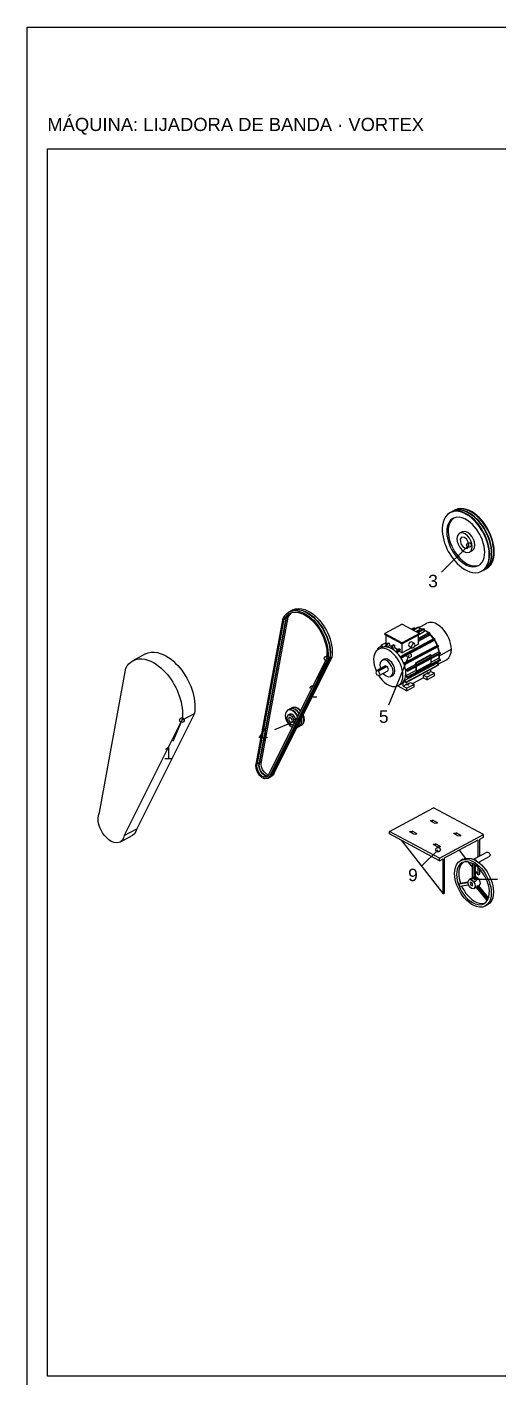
# Model space of a CAD drawing. Header units: millimetres. Extents: x 10 to 287, y 10 to 410.
# Drawn here: x 10 to 103, y 143.7 to 410 of the extents above; entities that cross this region are included whole.
import ezdxf
from ezdxf.enums import TextEntityAlignment as Align

# ---------------------------------------------------------------- set-up
doc = ezdxf.new("R2010")
doc.units = ezdxf.units.MM
doc.header["$MEASUREMENT"] = 0
doc.layers.add('DIBUJO', color=7, linetype='Continuous')
doc.layers.add('TEXTO', color=7, linetype='Continuous')
doc.styles.get("Standard").update_dxf_attribs({"font": 'arial.ttf'})

msp = doc.modelspace()

# ---------------------------------------------------------------- linework, layer by layer
at = {"layer": 'DIBUJO'}
for p, q in [((10, 410), (287, 410)), ((10, 10), (10, 410)), ((14, 386), (283, 386)), ((14, 144), (14, 386)), ((93.856, 314.451), (93.312, 314.238)), ((93.414, 314.291), (93.312, 314.238)), ((93.414, 314.291), (93.361, 314.267)), ((93.958, 314.504), (93.414, 314.291)), ((93.786, 314.496), (93.606, 314.385)), ((94.334, 314.704), (93.786, 314.496)), ((93.847, 314.524), (93.786, 314.496)), ((93.847, 314.524), (93.819, 314.512)), ((94.391, 314.737), (93.847, 314.524)), ((94.436, 314.528), (93.856, 314.451)), ((94.538, 314.581), (93.958, 314.504)), ((94.223, 314.729), (94.039, 314.618)), ((94.766, 314.937), (94.223, 314.729)), ((94.321, 314.782), (94.223, 314.729)), ((94.321, 314.782), (94.272, 314.753)), ((94.869, 314.994), (94.321, 314.782)), ((94.914, 314.782), (94.334, 314.704)), ((94.971, 314.814), (94.391, 314.737)), ((95.02, 314.488), (94.436, 314.528)), ((95.118, 314.541), (94.538, 314.581)), ((95.347, 315.014), (94.766, 314.937)), ((95.445, 315.068), (94.869, 314.994)), ((95.494, 314.741), (94.914, 314.782)), ((95.551, 314.773), (94.971, 314.814)), ((95.588, 314.349), (95.02, 314.488)), ((95.686, 314.402), (95.118, 314.541)), ((95.927, 314.974), (95.347, 315.014)), ((96.029, 315.027), (95.445, 315.068)), ((96.061, 314.602), (95.494, 314.741)), ((96.123, 314.635), (95.551, 314.773)), ((96.131, 314.132), (95.588, 314.349)), ((96.233, 314.189), (95.686, 314.402)), ((96.494, 314.835), (95.927, 314.974)), ((96.596, 314.892), (96.029, 315.027)), ((96.609, 314.389), (96.061, 314.602)), ((96.666, 314.422), (96.123, 314.635)), ((97.042, 314.622), (96.494, 314.835)), ((97.14, 314.675), (96.596, 314.892)), ((97.123, 314.116), (96.609, 314.389)), ((97.181, 314.144), (96.666, 314.422)), ((97.556, 314.349), (97.042, 314.622)), ((97.658, 314.402), (97.14, 314.675)), ((98.046, 314.026), (97.556, 314.349)), ((98.144, 314.079), (97.658, 314.402)), ((91.834, 311.779), (91.785, 311.187)), ((91.952, 312.364), (91.834, 311.779)), ((92.152, 312.923), (91.952, 312.364)), ((92.438, 313.446), (92.152, 312.923)), ((92.826, 313.895), (92.438, 313.446)), ((92.83, 311.702), (92.708, 311.101)), ((93.312, 314.238), (92.826, 313.895)), ((93.063, 312.265), (92.83, 311.702)), ((93.088, 311.743), (92.981, 311.154)), ((93.423, 312.764), (93.063, 312.265)), ((93.292, 312.302), (93.088, 311.743)), ((93.611, 312.805), (93.292, 312.302)), ((93.905, 313.131), (93.423, 312.764)), ((94.052, 313.205), (93.611, 312.805)), ((94.481, 313.332), (93.905, 313.131)), ((95.093, 313.356), (94.481, 313.332)), ((95.69, 313.238), (95.093, 313.356)), ((96.257, 313.013), (95.69, 313.238)), ((96.645, 313.858), (96.131, 314.132)), ((96.748, 313.912), (96.233, 314.189)), ((96.788, 312.707), (96.257, 313.013)), ((97.136, 313.536), (96.645, 313.858)), ((97.238, 313.589), (96.748, 313.912)), ((97.283, 312.343), (96.788, 312.707)), ((97.609, 313.793), (97.123, 314.116)), ((97.593, 313.172), (97.136, 313.536)), ((97.671, 313.822), (97.181, 314.144)), ((97.695, 313.229), (97.238, 313.589)), ((97.736, 311.931), (97.283, 312.343)), ((98.026, 312.776), (97.593, 313.172)), ((98.071, 313.43), (97.609, 313.793)), ((98.128, 313.458), (97.671, 313.822)), ((98.128, 312.833), (97.695, 313.229)), ((98.153, 311.485), (97.736, 311.931)), ((98.43, 312.355), (98.026, 312.776)), ((98.504, 313.662), (98.046, 314.026)), ((98.5, 313.033), (98.071, 313.43)), ((98.561, 313.066), (98.128, 313.458)), ((98.528, 312.408), (98.128, 312.833)), ((98.606, 313.716), (98.144, 314.079)), ((98.806, 311.906), (98.43, 312.355)), ((98.904, 312.609), (98.5, 313.033)), ((98.937, 313.266), (98.504, 313.662)), ((98.908, 311.963), (98.528, 312.408)), ((98.966, 312.641), (98.561, 313.066)), ((99.035, 313.319), (98.606, 313.716)), ((99.157, 311.44), (98.806, 311.906)), ((99.284, 312.163), (98.904, 312.609)), ((99.26, 311.493), (98.908, 311.963)), ((99.337, 312.841), (98.937, 313.266)), ((99.341, 312.196), (98.966, 312.641)), ((99.439, 312.899), (99.035, 313.319)), ((99.635, 311.694), (99.284, 312.163)), ((99.717, 312.396), (99.337, 312.841)), ((99.693, 311.726), (99.341, 312.196)), ((99.819, 312.449), (99.439, 312.899)), ((99.958, 311.208), (99.635, 311.694)), ((100.015, 311.24), (99.693, 311.726)), ((100.068, 311.926), (99.717, 312.396)), ((100.166, 311.98), (99.819, 312.449)), ((100.391, 311.44), (100.068, 311.926)), ((100.493, 311.493), (100.166, 311.98)), ((91.785, 311.187), (91.789, 310.591)), ((91.789, 310.591), (91.846, 309.998)), ((91.846, 309.998), (91.944, 309.41)), ((91.944, 309.41), (92.083, 308.83)), ((92.708, 311.101), (92.667, 310.489)), ((92.667, 310.489), (92.7, 309.88)), ((92.7, 309.88), (92.794, 309.276)), ((92.794, 309.276), (92.937, 308.679)), ((92.981, 311.154), (92.957, 310.558)), ((92.957, 310.558), (92.998, 309.962)), ((92.998, 309.962), (93.092, 309.369)), ((93.092, 309.369), (93.235, 308.789)), ((94.787, 309.774), (94.677, 309.186)), ((94.677, 309.186), (94.742, 308.589)), ((95.171, 310.219), (94.787, 309.774)), ((95.694, 310.497), (95.171, 310.219)), ((95.751, 310.297), (95.171, 310.219)), ((95.596, 309.427), (95.326, 309.006)), ((95.326, 309.006), (95.351, 308.487)), ((96.176, 309.382), (95.596, 309.427)), ((96.274, 310.574), (95.694, 310.497)), ((96.302, 310.068), (95.751, 310.297)), ((96.625, 308.99), (96.176, 309.382)), ((96.821, 310.346), (96.274, 310.574)), ((96.76, 309.688), (96.302, 310.068)), ((96.923, 308.471), (96.625, 308.99)), ((97.131, 309.222), (96.76, 309.688)), ((97.279, 309.966), (96.821, 310.346)), ((97.413, 308.695), (97.131, 309.222)), ((97.65, 309.5), (97.279, 309.966)), ((97.936, 308.977), (97.65, 309.5)), ((98.124, 308.414), (97.936, 308.977)), ((98.533, 311.003), (98.153, 311.485)), ((98.876, 310.501), (98.533, 311.003)), ((99.186, 309.97), (98.876, 310.501)), ((99.48, 310.95), (99.157, 311.44)), ((99.456, 309.423), (99.186, 309.97)), ((99.582, 311.007), (99.26, 311.493)), ((99.688, 308.855), (99.456, 309.423)), ((99.778, 310.448), (99.48, 310.95)), ((99.88, 310.501), (99.582, 311.007)), ((100.048, 309.929), (99.778, 310.448)), ((100.15, 309.982), (99.88, 310.501)), ((100.256, 310.705), (99.958, 311.208)), ((100.313, 310.734), (100.015, 311.24)), ((100.289, 309.394), (100.048, 309.929)), ((100.391, 309.451), (100.15, 309.982)), ((100.526, 310.182), (100.256, 310.705)), ((100.501, 308.851), (100.289, 309.394)), ((100.583, 310.215), (100.313, 310.734)), ((100.689, 310.934), (100.391, 311.44)), ((100.603, 308.904), (100.391, 309.451)), ((100.787, 310.991), (100.493, 311.493)), ((100.767, 309.651), (100.526, 310.182)), ((100.824, 309.684), (100.583, 310.215)), ((100.959, 310.415), (100.689, 310.934)), ((100.979, 309.104), (100.767, 309.651)), ((101.061, 310.472), (100.787, 310.991)), ((101.036, 309.137), (100.824, 309.684)), ((101.2, 309.884), (100.959, 310.415)), ((101.159, 308.548), (100.979, 309.104)), ((101.216, 308.581), (101.036, 309.137)), ((101.302, 309.937), (101.061, 310.472)), ((101.412, 309.337), (101.2, 309.884)), ((101.514, 309.394), (101.302, 309.937)), ((101.592, 308.781), (101.412, 309.337)), ((101.694, 308.834), (101.514, 309.394)), ((97.042, 307.883), (91.668, 302.509)), ((92.083, 308.83), (92.254, 308.263)), ((92.254, 308.263), (92.463, 307.703)), ((92.463, 307.703), (92.7, 307.156)), ((92.7, 307.156), (92.969, 306.625)), ((92.937, 308.679), (93.124, 308.095)), ((92.969, 306.625), (93.263, 306.11)), ((93.124, 308.095), (93.357, 307.527)), ((93.235, 308.789), (93.423, 308.222)), ((93.357, 307.527), (93.627, 306.98)), ((93.423, 308.222), (93.651, 307.67)), ((93.627, 306.98), (93.937, 306.449)), ((93.651, 307.67), (93.917, 307.135)), ((93.917, 307.135), (94.215, 306.616)), ((93.937, 306.449), (94.28, 305.942)), ((94.215, 306.616), (94.55, 306.122)), ((94.742, 308.589), (94.93, 308.017)), ((94.93, 308.017), (95.212, 307.491)), ((95.212, 307.491), (95.583, 307.017)), ((95.351, 308.487), (95.534, 308.001)), ((95.534, 308.001), (95.837, 307.58)), ((95.583, 307.017), (96.045, 306.633)), ((95.837, 307.58), (96.253, 307.278)), ((96.045, 306.633), (96.596, 306.404)), ((96.253, 307.278), (96.756, 307.27)), ((96.596, 306.404), (97.181, 306.478)), ((96.756, 307.27), (96.98, 307.535)), ((97.042, 307.883), (96.923, 308.471)), ((96.98, 307.535), (97.042, 307.883)), ((97.181, 306.478), (97.479, 306.755)), ((97.703, 306.755), (97.181, 306.478)), ((97.605, 308.132), (97.413, 308.695)), ((97.479, 306.755), (97.634, 307.135)), ((97.679, 307.544), (97.605, 308.132)), ((97.634, 307.135), (97.679, 307.544)), ((97.703, 306.755), (97.997, 307.033)), ((97.997, 307.033), (98.153, 307.413)), ((98.198, 307.821), (98.124, 308.414)), ((98.153, 307.413), (98.198, 307.821)), ((99.876, 308.275), (99.688, 308.855)), ((100.023, 307.678), (99.876, 308.275)), ((100.113, 307.074), (100.023, 307.678)), ((100.15, 306.465), (100.113, 307.074)), ((100.121, 305.951), (100.15, 306.465)), ((100.681, 308.295), (100.501, 308.851)), ((100.783, 308.348), (100.603, 308.904)), ((100.832, 307.727), (100.681, 308.295)), ((100.93, 307.781), (100.783, 308.348)), ((100.942, 307.152), (100.832, 307.727)), ((101.041, 307.209), (100.93, 307.781)), ((101.012, 306.571), (100.942, 307.152)), ((101.036, 305.987), (101.012, 306.571)), ((101.114, 306.625), (101.041, 307.209)), ((101.139, 306.04), (101.114, 306.625)), ((101.306, 307.985), (101.159, 308.548)), ((101.363, 308.013), (101.216, 308.581)), ((101.416, 307.409), (101.306, 307.985)), ((101.473, 307.437), (101.363, 308.013)), ((101.49, 306.829), (101.416, 307.409)), ((101.547, 306.857), (101.473, 307.437)), ((101.514, 306.245), (101.49, 306.829)), ((101.572, 306.273), (101.547, 306.857)), ((101.739, 308.214), (101.592, 308.781)), ((101.841, 308.271), (101.694, 308.834)), ((101.849, 307.642), (101.739, 308.214)), ((101.951, 307.695), (101.841, 308.271)), ((101.923, 307.062), (101.849, 307.642)), ((101.947, 306.478), (101.923, 307.062)), ((101.923, 305.934), (101.947, 306.478)), ((102.021, 307.115), (101.951, 307.695)), ((102.045, 306.531), (102.021, 307.115)), ((102.025, 305.987), (102.045, 306.531)), ((93.263, 306.11), (93.586, 305.608)), ((93.586, 305.608), (93.937, 305.126)), ((93.937, 305.126), (94.317, 304.668)), ((94.28, 305.942), (94.66, 305.465)), ((94.317, 304.668), (94.726, 304.231)), ((94.55, 306.122), (94.922, 305.652)), ((94.66, 305.465), (95.077, 305.015)), ((94.726, 304.231), (95.159, 303.827)), ((94.922, 305.652), (95.326, 305.211)), ((95.077, 305.015), (95.53, 304.603)), ((95.159, 303.827), (95.624, 303.451)), ((95.326, 305.211), (95.763, 304.807)), ((95.53, 304.603), (96.025, 304.239)), ((95.763, 304.807), (96.237, 304.443)), ((96.025, 304.239), (96.556, 303.933)), ((96.237, 304.443), (96.752, 304.137)), ((96.556, 303.933), (97.123, 303.708)), ((96.752, 304.137), (97.299, 303.9)), ((97.123, 303.708), (97.724, 303.59)), ((97.299, 303.9), (97.879, 303.757)), ((97.879, 303.757), (98.475, 303.745)), ((98.332, 303.614), (98.908, 303.81)), ((98.475, 303.745), (99.051, 303.896)), ((98.908, 303.81), (99.325, 304.113)), ((99.325, 304.113), (99.648, 304.505)), ((99.648, 304.505), (99.885, 304.958)), ((99.885, 304.958), (100.04, 305.448)), ((100.04, 305.448), (100.121, 305.951)), ((100.318, 303.414), (100.599, 303.88)), ((100.416, 303.467), (100.701, 303.933)), ((100.424, 303.271), (100.791, 303.671)), ((100.485, 303.304), (100.849, 303.7)), ((100.599, 303.88), (100.804, 304.382)), ((100.701, 303.933), (100.906, 304.435)), ((100.791, 303.671), (101.073, 304.133)), ((100.804, 304.382), (100.938, 304.905)), ((100.849, 303.7), (101.134, 304.166)), ((100.861, 303.504), (101.224, 303.904)), ((100.906, 304.435), (101.041, 304.962)), ((100.938, 304.905), (101.012, 305.444)), ((100.959, 303.557), (101.326, 303.957)), ((101.012, 305.444), (101.036, 305.987)), ((101.041, 304.962), (101.114, 305.497)), ((101.073, 304.133), (101.277, 304.635)), ((101.114, 305.497), (101.139, 306.04)), ((101.134, 304.166), (101.339, 304.668)), ((101.224, 303.904), (101.51, 304.366)), ((101.277, 304.635), (101.416, 305.162)), ((101.326, 303.957), (101.608, 304.419)), ((101.339, 304.668), (101.473, 305.195)), ((101.416, 305.162), (101.49, 305.701)), ((101.473, 305.195), (101.547, 305.73)), ((101.49, 305.701), (101.514, 306.245)), ((101.51, 304.366), (101.714, 304.868)), ((101.547, 305.73), (101.572, 306.273)), ((101.608, 304.419), (101.813, 304.925)), ((101.714, 304.868), (101.849, 305.395)), ((101.813, 304.925), (101.947, 305.448)), ((101.849, 305.395), (101.923, 305.934)), ((101.947, 305.448), (102.025, 305.987)), ((95.624, 303.451), (96.114, 303.12)), ((96.114, 303.12), (96.637, 302.834)), ((96.637, 302.834), (97.189, 302.609)), ((97.189, 302.609), (97.769, 302.462)), ((97.724, 303.59), (98.332, 303.614)), ((97.769, 302.462), (98.361, 302.417)), ((98.361, 302.417), (98.949, 302.491)), ((98.949, 302.491), (99.505, 302.703)), ((99.505, 302.703), (99.95, 303.014)), ((99.607, 302.761), (99.505, 302.703)), ((99.554, 302.732), (99.607, 302.761)), ((99.607, 302.761), (100.052, 303.071)), ((99.787, 302.871), (99.983, 302.961)), ((99.95, 303.014), (100.318, 303.414)), ((99.983, 302.961), (100.424, 303.271)), ((100.04, 302.993), (99.983, 302.961)), ((100.011, 302.977), (100.04, 302.993)), ((100.04, 302.993), (100.485, 303.304)), ((100.052, 303.071), (100.416, 303.467)), ((100.224, 303.1), (100.416, 303.193)), ((100.416, 303.193), (100.861, 303.504)), ((100.514, 303.247), (100.416, 303.193)), ((100.465, 303.222), (100.514, 303.247)), ((100.514, 303.247), (100.959, 303.557)), ((55.199, 265.018), (60.435, 293.484)), ((55.407, 264.786), (60.643, 293.256)), ((55.783, 264.99), (61.019, 293.456)), ((55.84, 265.018), (61.08, 293.488)), ((56.216, 265.223), (61.452, 293.689)), ((60.435, 293.484), (60.721, 293.946)), ((60.643, 293.256), (60.917, 293.693)), ((60.643, 293.256), (61.019, 293.456)), ((60.721, 293.946), (61.089, 294.342)), ((60.917, 293.693), (61.264, 294.068)), ((61.019, 293.456), (61.248, 293.836)), ((61.08, 293.488), (61.301, 293.856)), ((61.08, 293.488), (61.452, 293.689)), ((61.089, 294.342), (61.53, 294.648)), ((61.248, 293.836), (61.534, 294.175)), ((61.264, 294.068), (61.685, 294.362)), ((61.301, 293.856), (61.579, 294.191)), ((61.452, 293.689), (61.738, 294.146)), ((61.53, 294.648), (62.097, 294.865)), ((61.906, 294.853), (61.53, 294.648)), ((61.534, 294.175), (61.877, 294.452)), ((61.579, 294.191), (61.91, 294.465)), ((61.685, 294.362), (62.249, 294.575)), ((61.738, 294.146), (62.114, 294.538)), ((61.906, 294.853), (62.473, 295.069)), ((61.934, 294.865), (61.963, 294.881)), ((61.963, 294.881), (62.53, 295.098)), ((62.338, 295.085), (61.963, 294.881)), ((62.097, 294.865), (62.702, 294.938)), ((62.249, 294.575), (62.849, 294.636)), ((62.338, 295.085), (62.906, 295.302)), ((62.473, 295.069), (63.078, 295.143)), ((62.53, 295.098), (63.135, 295.171)), ((62.702, 294.938), (63.307, 294.889)), ((62.849, 294.636), (63.45, 294.575)), ((62.906, 295.302), (63.511, 295.375)), ((63.078, 295.143), (63.682, 295.09)), ((63.135, 295.171), (63.74, 295.122)), ((63.307, 294.889), (63.895, 294.734)), ((63.45, 294.575), (64.034, 294.407)), ((63.511, 295.375), (64.115, 295.322)), ((63.682, 295.09), (64.271, 294.938)), ((63.74, 295.122), (64.328, 294.967)), ((63.895, 294.734), (64.458, 294.501)), ((64.034, 294.407), (64.585, 294.162)), ((64.115, 295.322), (64.703, 295.171)), ((64.271, 294.938), (64.834, 294.706)), ((64.328, 294.967), (64.891, 294.734)), ((64.458, 294.501), (64.989, 294.207)), ((64.585, 294.162), (65.104, 293.856)), ((64.703, 295.171), (65.267, 294.934)), ((64.834, 294.706), (65.365, 294.407)), ((64.891, 294.734), (65.422, 294.44)), ((64.989, 294.207), (65.492, 293.86)), ((65.104, 293.856), (65.594, 293.501)), ((65.267, 294.934), (65.798, 294.64)), ((65.365, 294.407), (65.868, 294.064)), ((65.422, 294.44), (65.925, 294.093)), ((65.492, 293.86), (65.962, 293.476)), ((65.594, 293.501), (66.051, 293.104)), ((65.798, 294.64), (66.301, 294.297)), ((65.868, 294.064), (66.337, 293.676)), ((65.925, 294.093), (66.395, 293.709)), ((65.962, 293.476), (66.403, 293.055)), ((66.051, 293.104), (66.48, 292.676)), ((66.301, 294.297), (66.77, 293.909)), ((66.337, 293.676), (66.778, 293.256)), ((66.395, 293.709), (66.836, 293.288)), ((66.403, 293.055), (66.815, 292.606)), ((66.77, 293.909), (67.211, 293.488)), ((66.778, 293.256), (67.191, 292.81)), ((66.836, 293.288), (67.248, 292.839)), ((67.211, 293.488), (67.624, 293.043)), ((67.624, 293.043), (68.004, 292.569)), ((66.48, 292.676), (66.877, 292.218)), ((66.815, 292.606), (67.199, 292.132)), ((66.877, 292.218), (67.244, 291.736)), ((67.191, 292.81), (67.571, 292.336)), ((67.199, 292.132), (67.55, 291.638)), ((67.244, 291.736), (67.579, 291.238)), ((67.248, 292.839), (67.632, 292.365)), ((67.55, 291.638), (67.877, 291.123)), ((67.571, 292.336), (67.926, 291.842)), ((67.579, 291.238), (67.89, 290.715)), ((67.632, 292.365), (67.983, 291.871)), ((67.877, 291.123), (68.175, 290.592)), ((67.89, 290.715), (68.163, 290.176)), ((67.926, 291.842), (68.253, 291.328)), ((67.983, 291.871), (68.31, 291.356)), ((68.004, 292.569), (68.359, 292.075)), ((68.175, 290.592), (68.441, 290.045)), ((68.253, 291.328), (68.551, 290.797)), ((68.31, 291.356), (68.608, 290.825)), ((68.359, 292.075), (68.686, 291.56)), ((68.551, 290.797), (68.817, 290.249)), ((68.608, 290.825), (68.874, 290.278)), ((68.686, 291.56), (68.984, 291.029)), ((68.984, 291.029), (69.25, 290.482)), ((69.25, 290.482), (69.487, 289.918)), ((83.901, 292.259), (80.495, 290.429)), ((80.495, 290.221), (80.495, 290.429)), ((80.495, 290.429), (83.901, 288.599)), ((83.901, 292.259), (87.308, 290.429)), ((87.308, 290.429), (83.901, 288.599)), ((86.127, 291.52), (85.703, 291.291)), ((86.258, 291.581), (85.711, 291.287)), ((87.067, 291.703), (86.001, 291.132)), ((87.23, 291.687), (86.095, 291.078)), ((86.127, 291.52), (86.258, 291.581)), ((86.385, 291.336), (86.258, 291.581)), ((86.577, 290.821), (87.349, 291.234)), ((88.149, 291.389), (86.834, 290.682)), ((88.321, 291.295), (87.01, 290.588)), ((87.067, 291.703), (87.23, 291.687)), ((89.24, 290.609), (87.079, 289.449)), ((89.403, 290.449), (87.079, 289.204)), ((87.349, 291.234), (87.23, 291.687)), ((87.238, 291.65), (88.758, 292.467)), ((87.622, 291.36), (87.304, 291.401)), ((87.308, 290.335), (88.321, 290.878)), ((87.308, 290.221), (87.308, 290.429)), ((87.851, 291.23), (87.324, 291.328)), ((87.933, 291.27), (87.622, 291.36)), ((88.149, 291.389), (88.321, 291.295)), ((88.321, 290.878), (88.321, 291.295)), ((88.742, 290.85), (88.321, 291.103)), ((88.713, 290.801), (88.321, 291.033)), ((89.081, 290.523), (88.713, 290.801)), ((89.13, 290.552), (88.742, 290.85)), ((89.301, 292.635), (88.758, 292.467)), ((89.24, 290.609), (89.403, 290.449)), ((89.285, 290.123), (89.403, 290.449)), ((89.873, 292.61), (89.301, 292.635)), ((89.771, 289.898), (89.362, 290.339)), ((90.42, 292.443), (89.873, 292.61)), ((90.927, 292.173), (90.42, 292.443)), ((91.388, 291.834), (90.927, 292.173)), ((91.809, 291.442), (91.388, 291.834)), ((92.185, 291.013), (91.809, 291.442)), ((92.524, 290.547), (92.185, 291.013)), ((92.818, 290.053), (92.524, 290.547)), ((68.163, 290.176), (68.408, 289.624)), ((68.408, 289.624), (68.621, 289.057)), ((68.441, 290.045), (68.678, 289.485)), ((68.621, 289.057), (68.8, 288.481)), ((68.678, 289.485), (68.882, 288.909)), ((68.8, 288.481), (68.935, 287.888)), ((68.817, 290.249), (69.054, 289.686)), ((68.874, 290.278), (69.111, 289.718)), ((68.882, 288.909), (69.05, 288.325)), ((68.935, 287.888), (69.033, 287.292)), ((69.05, 288.325), (69.18, 287.733)), ((69.054, 289.686), (69.258, 289.114)), ((69.111, 289.718), (69.315, 289.142)), ((69.18, 287.733), (69.27, 287.129)), ((69.258, 289.114), (69.425, 288.53)), ((69.315, 289.142), (69.483, 288.558)), ((69.425, 288.53), (69.556, 287.933)), ((69.483, 288.558), (69.613, 287.966)), ((69.487, 289.918), (69.691, 289.347)), ((69.556, 287.933), (69.646, 287.333)), ((69.613, 287.966), (69.703, 287.361)), ((69.691, 289.347), (69.858, 288.762)), ((69.858, 288.762), (69.989, 288.166)), ((69.989, 288.166), (70.079, 287.566)), ((79.853, 287.945), (79.171, 287.578)), ((79.224, 287.349), (79.804, 287.66)), ((80.723, 288.619), (79.772, 288.109)), ((79.772, 288.109), (79.902, 288.17)), ((79.964, 287.733), (79.772, 288.109)), ((80.348, 287.827), (79.804, 287.66)), ((80.723, 288.611), (79.902, 288.17)), ((80.103, 287.778), (79.902, 288.17)), ((80.295, 287.819), (80.768, 288.076)), ((80.92, 287.803), (80.348, 287.827)), ((80.495, 290.221), (83.901, 288.391)), ((81.144, 288.526), (80.711, 288.293)), ((80.83, 287.839), (80.711, 288.293)), ((80.711, 288.293), (80.875, 288.276)), ((80.723, 288.325), (80.723, 290.098)), ((80.723, 288.325), (80.748, 288.313)), ((80.83, 287.839), (80.993, 287.823)), ((81.308, 288.509), (80.875, 288.276)), ((80.993, 287.823), (80.875, 288.276)), ((81.467, 287.635), (80.92, 287.803)), ((80.993, 287.823), (81.426, 288.056)), ((81.144, 288.526), (81.308, 288.509)), ((81.308, 288.509), (81.426, 288.056)), ((81.426, 288.056), (81.794, 287.97)), ((82.227, 288.207), (81.794, 287.974)), ((81.794, 287.562), (81.794, 287.974)), ((81.794, 287.974), (81.965, 287.884)), ((82.398, 288.113), (81.965, 287.884)), ((81.965, 287.468), (81.965, 287.884)), ((81.965, 287.468), (82.398, 287.7)), ((82.227, 288.207), (82.398, 288.113)), ((82.398, 288.113), (82.398, 287.7)), ((82.398, 287.7), (82.717, 287.496)), ((83.767, 285.646), (90.118, 289.057)), ((90.208, 289.461), (83.856, 286.046)), ((87.308, 290.221), (83.901, 288.391)), ((83.901, 288.391), (83.901, 288.599)), ((83.901, 286.618), (83.901, 288.391)), ((90.343, 289.257), (83.987, 285.842)), ((84.285, 284.625), (90.641, 288.035)), ((90.943, 288.08), (84.588, 284.67)), ((91.029, 287.856), (84.673, 284.445)), ((85.347, 288.652), (85.147, 288.276)), ((85.147, 288.276), (85.249, 287.884)), ((85.825, 287.574), (85.249, 287.884)), ((85.731, 288.783), (85.347, 288.652)), ((85.927, 288.342), (85.723, 287.966)), ((85.723, 287.966), (85.825, 287.574)), ((86.311, 288.472), (85.731, 288.783)), ((85.825, 287.574), (86.254, 287.758)), ((86.311, 288.472), (85.927, 288.342)), ((86.254, 287.758), (86.43, 288.219)), ((86.43, 288.219), (86.311, 288.472)), ((87.079, 288.325), (86.368, 287.941)), ((87.079, 288.938), (89.285, 290.123)), ((87.079, 288.325), (87.079, 290.098)), ((89.738, 289.857), (89.342, 290.286)), ((90.094, 289.396), (89.738, 289.857)), ((90.134, 289.42), (89.771, 289.898)), ((90.118, 289.057), (90.343, 289.257)), ((90.208, 289.461), (90.343, 289.257)), ((90.453, 288.811), (90.245, 289.167)), ((90.494, 288.836), (90.282, 289.199)), ((90.641, 288.44), (90.453, 288.811)), ((90.69, 288.456), (90.494, 288.836)), ((90.804, 288.06), (90.641, 288.44)), ((90.641, 288.035), (90.943, 288.08)), ((90.857, 288.068), (90.69, 288.456)), ((91.066, 287.251), (90.906, 287.79)), ((90.943, 288.08), (91.029, 287.856)), ((91.119, 287.251), (90.951, 287.815)), ((93.071, 289.539), (92.818, 290.053)), ((93.28, 289.003), (93.071, 289.539)), ((93.439, 288.452), (93.28, 289.003)), ((93.541, 287.888), (93.439, 288.452)), ((93.578, 287.316), (93.541, 287.888)), ((30.433, 284.8), (30.858, 285.078)), ((33.313, 286.397), (30.858, 285.078)), ((30.858, 285.078), (31.418, 285.311)), ((31.418, 285.311), (32.01, 285.425)), ((32.01, 285.425), (32.615, 285.438)), ((32.615, 285.438), (33.215, 285.356)), ((33.215, 285.356), (33.799, 285.197)), ((33.313, 286.397), (33.873, 286.626)), ((33.799, 285.197), (34.363, 284.972)), ((33.873, 286.626), (34.465, 286.745)), ((34.465, 286.745), (35.069, 286.753)), ((35.069, 286.753), (35.67, 286.671)), ((35.67, 286.671), (36.254, 286.512)), ((36.254, 286.512), (36.818, 286.291)), ((36.818, 286.291), (37.357, 286.018)), ((37.357, 286.018), (37.871, 285.699)), ((37.871, 285.699), (38.362, 285.344)), ((38.362, 285.344), (38.831, 284.96)), ((69.001, 285.487), (57.641, 262.711)), ((69.229, 285.311), (57.866, 262.539)), ((69.605, 285.511), (58.242, 262.739)), ((69.662, 285.544), (58.299, 262.772)), ((70.038, 285.744), (58.675, 262.972)), ((69.001, 285.487), (67.24, 281.237)), ((69.074, 286.087), (69.001, 285.487)), ((69.033, 287.292), (69.082, 286.692)), ((69.082, 286.692), (69.074, 286.087)), ((69.303, 285.915), (69.229, 285.311)), ((69.229, 285.311), (69.605, 285.511)), ((69.27, 287.129), (69.315, 286.524)), ((69.315, 286.524), (69.303, 285.915)), ((69.679, 286.116), (69.605, 285.511)), ((69.646, 287.333), (69.687, 286.724)), ((69.736, 286.148), (69.662, 285.544)), ((69.662, 285.544), (70.038, 285.744)), ((69.687, 286.724), (69.679, 286.116)), ((69.703, 287.361), (69.748, 286.757)), ((69.748, 286.757), (69.736, 286.148)), ((70.112, 286.348), (70.038, 285.744)), ((70.079, 287.566), (70.124, 286.957)), ((70.124, 286.957), (70.112, 286.348)), ((78.322, 285.932), (78.269, 285.356)), ((78.269, 285.356), (78.301, 284.776)), ((78.485, 286.487), (78.322, 285.932)), ((78.779, 286.982), (78.485, 286.487)), ((79.224, 287.349), (78.779, 286.982)), ((79.086, 287.443), (79.171, 287.578)), ((79.184, 287.325), (79.086, 287.443)), ((79.318, 287.398), (79.171, 287.578)), ((79.772, 287.517), (79.224, 287.349)), ((79.943, 285.184), (79.584, 284.735)), ((80.344, 287.496), (79.772, 287.517)), ((79.943, 285.184), (80.286, 285.368)), ((80.527, 285.229), (79.943, 285.184)), ((80.875, 285.417), (80.286, 285.368)), ((80.891, 287.325), (80.344, 287.496)), ((81.058, 284.951), (80.527, 285.229)), ((81.406, 285.139), (80.875, 285.417)), ((81.397, 287.055), (80.891, 287.325)), ((85.229, 286.091), (81.172, 276.298)), ((81.859, 286.716), (81.397, 287.055)), ((81.83, 284.715), (81.406, 285.139)), ((81.973, 287.365), (81.467, 287.635)), ((81.794, 287.562), (81.965, 287.468)), ((82.276, 286.328), (81.859, 286.716)), ((82.435, 287.026), (81.973, 287.365)), ((82.656, 285.895), (82.276, 286.328)), ((82.856, 286.634), (82.435, 287.026)), ((82.99, 285.429), (82.656, 285.895)), ((82.717, 287.496), (83.015, 287.267)), ((82.766, 286.871), (82.884, 287.194)), ((82.766, 286.871), (82.929, 286.712)), ((83.231, 286.205), (82.856, 286.634)), ((83.317, 287.427), (82.884, 287.194)), ((82.884, 287.194), (83.048, 287.039)), ((82.929, 286.712), (83.048, 287.039)), ((82.929, 286.712), (83.362, 286.945)), ((83.285, 284.939), (82.99, 285.429)), ((83.481, 287.272), (83.048, 287.039)), ((83.57, 285.74), (83.231, 286.205)), ((83.317, 287.427), (83.481, 287.272)), ((83.481, 287.272), (83.362, 286.945)), ((83.362, 286.945), (83.432, 286.871)), ((83.432, 286.871), (83.901, 286.618)), ((83.865, 285.246), (83.57, 285.74)), ((83.632, 285.85), (83.856, 286.046)), ((83.632, 285.85), (83.767, 285.646)), ((83.767, 285.646), (83.987, 285.842)), ((83.856, 286.046), (83.987, 285.842)), ((84.118, 284.731), (83.865, 285.246)), ((85.752, 287.615), (83.901, 286.618)), ((91.348, 286.638), (84.992, 283.228)), ((91.348, 285.119), (84.992, 281.708)), ((91.376, 286.418), (85.025, 283.007)), ((91.376, 285.307), (85.025, 281.892)), ((89.448, 286.226), (86.56, 284.674)), ((89.62, 286.132), (86.732, 284.584)), ((89.62, 285.83), (86.732, 284.282)), ((89.448, 286.226), (89.62, 286.132)), ((89.62, 286.005), (91.005, 286.749)), ((89.62, 285.83), (89.62, 286.132)), ((89.62, 284.8), (91.037, 285.56)), ((89.62, 284.58), (89.62, 285.474)), ((90.829, 284.49), (91.086, 284.98)), ((90.931, 284.363), (92.622, 285.27)), ((91.005, 286.749), (91.348, 286.638)), ((91.037, 285.56), (91.376, 285.307)), ((91.168, 286.696), (91.066, 287.251)), ((91.225, 286.679), (91.119, 287.251)), ((91.156, 285.474), (91.197, 285.789)), ((91.197, 285.789), (91.209, 286.107)), ((91.209, 286.107), (91.205, 286.324)), ((91.209, 285.429), (91.254, 285.752)), ((91.254, 285.752), (91.266, 286.075)), ((91.266, 286.075), (91.258, 286.352)), ((91.266, 286.075), (91.728, 286.324)), ((91.348, 286.638), (91.376, 286.418)), ((91.376, 285.307), (91.348, 285.119)), ((91.728, 286.324), (92.189, 286.573)), ((92.189, 286.573), (92.655, 286.822)), ((92.622, 285.27), (93.075, 285.646)), ((92.655, 286.822), (93.116, 287.067)), ((93.075, 285.646), (93.374, 286.156)), ((93.116, 287.067), (93.578, 287.316)), ((93.374, 286.156), (93.533, 286.724)), ((93.533, 286.724), (93.578, 287.316)), ((24.249, 255.154), (29.486, 283.62)), ((29.486, 283.62), (29.743, 284.057)), ((29.743, 284.057), (30.062, 284.457)), ((30.062, 284.457), (30.433, 284.8)), ((34.363, 284.972), (34.902, 284.698)), ((34.902, 284.698), (35.417, 284.38)), ((35.417, 284.38), (35.907, 284.028)), ((35.907, 284.028), (36.376, 283.64)), ((36.376, 283.64), (36.818, 283.232)), ((36.818, 283.232), (37.238, 282.795)), ((37.238, 282.795), (37.639, 282.337)), ((37.639, 282.337), (38.01, 281.863)), ((38.831, 284.96), (39.272, 284.547)), ((39.272, 284.547), (39.693, 284.114)), ((39.693, 284.114), (40.094, 283.657)), ((40.094, 283.657), (40.465, 283.179)), ((40.465, 283.179), (40.821, 282.689)), ((40.821, 282.689), (41.151, 282.182)), ((78.301, 284.776), (78.399, 284.204)), ((78.399, 284.204), (78.559, 283.648)), ((78.559, 283.648), (78.763, 283.105)), ((78.808, 283.138), (78.693, 282.701)), ((78.693, 282.701), (78.918, 282.276)), ((78.808, 283.138), (80.54, 284.069)), ((79.29, 282.934), (78.808, 283.138)), ((79.077, 283.22), (80.523, 283.996)), ((79.077, 283.22), (79.31, 283.097)), ((80.523, 283.877), (79.208, 283.171)), ((79.482, 282.415), (79.29, 282.934)), ((79.31, 283.097), (80.752, 283.873)), ((79.347, 282.129), (81.083, 283.06)), ((79.347, 282.129), (79.482, 282.415)), ((79.584, 284.735), (79.514, 284.151)), ((79.514, 284.151), (79.621, 283.575)), ((80.164, 282.566), (80.585, 282.158)), ((80.523, 283.996), (80.752, 283.873)), ((80.523, 283.877), (80.523, 283.996)), ((80.523, 283.877), (80.642, 283.812)), ((81.022, 283.865), (80.54, 284.069)), ((81.214, 283.346), (81.022, 283.865)), ((81.483, 284.531), (81.058, 284.951)), ((81.083, 283.06), (81.214, 283.346)), ((81.81, 284.024), (81.483, 284.531)), ((81.679, 281.945), (82.018, 282.345)), ((82.026, 283.461), (81.81, 284.024)), ((82.157, 284.208), (81.83, 284.715)), ((82.018, 282.345), (82.112, 282.868)), ((82.112, 282.868), (82.026, 283.461)), ((82.026, 282.133), (82.366, 282.529)), ((82.374, 283.648), (82.157, 284.208)), ((82.366, 282.529), (82.459, 283.052)), ((82.459, 283.052), (82.374, 283.648)), ((83.538, 284.42), (83.285, 284.939)), ((83.746, 283.889), (83.538, 284.42)), ((83.905, 283.338), (83.746, 283.889)), ((84.008, 282.77), (83.905, 283.338)), ((84.044, 282.198), (84.008, 282.77)), ((84.326, 284.196), (84.118, 284.731)), ((84.285, 284.625), (84.588, 284.67)), ((84.285, 284.625), (84.375, 284.396)), ((84.481, 283.648), (84.326, 284.196)), ((84.375, 281.202), (90.727, 284.612)), ((84.375, 284.396), (84.673, 284.445)), ((84.588, 283.081), (84.481, 283.648)), ((84.575, 281.921), (84.624, 282.509)), ((84.588, 284.67), (84.673, 284.445)), ((90.943, 284.11), (84.588, 280.699)), ((84.624, 282.509), (84.588, 283.081)), ((84.653, 283.338), (86.56, 284.363)), ((84.653, 283.338), (84.681, 283.117)), ((84.653, 283.338), (84.992, 283.228)), ((91.029, 284.245), (84.673, 280.83)), ((84.681, 282.149), (86.56, 283.158)), ((84.681, 283.117), (85.025, 283.007)), ((84.992, 283.228), (85.025, 283.007)), ((86.56, 284.335), (86.56, 284.674)), ((86.56, 284.674), (86.732, 284.584)), ((86.732, 284.282), (86.56, 284.335)), ((86.589, 283.628), (86.56, 283.162)), ((86.56, 283.158), (86.56, 283.162)), ((86.732, 283.028), (86.56, 283.158)), ((86.581, 283.845), (86.589, 283.628)), ((86.618, 282.578), (86.732, 282.517)), ((86.732, 284.282), (86.732, 284.584)), ((89.62, 284.58), (86.732, 283.028)), ((89.62, 284.065), (86.732, 282.517)), ((86.732, 283.028), (86.732, 283.922)), ((86.732, 282.517), (86.732, 282.64)), ((88.117, 282.198), (88.746, 282.533)), ((88.742, 282.509), (88.746, 282.533)), ((89.158, 282.415), (88.742, 282.509)), ((88.938, 282.672), (88.746, 282.57)), ((88.746, 282.57), (88.746, 282.533)), ((90.286, 282.586), (88.84, 281.81)), ((88.938, 282.635), (89.563, 282.974)), ((88.938, 282.672), (88.938, 282.635)), ((88.938, 282.635), (89.232, 282.509)), ((89.232, 282.509), (89.158, 282.415)), ((89.563, 282.974), (89.563, 283.371)), ((89.563, 282.974), (90.286, 282.586)), ((89.62, 284.065), (89.62, 284.192)), ((90.286, 282.104), (90.286, 282.586)), ((90.727, 284.612), (91.029, 284.245)), ((90.78, 284.551), (90.992, 284.927)), ((91.029, 284.245), (90.943, 284.11)), ((38.01, 281.863), (38.366, 281.369)), ((38.366, 281.369), (38.692, 280.863)), ((38.692, 280.863), (39.003, 280.34)), ((39.003, 280.34), (39.285, 279.805)), ((39.285, 279.805), (39.546, 279.262)), ((41.151, 282.182), (41.458, 281.659)), ((41.458, 281.659), (41.74, 281.124)), ((41.74, 281.124), (42.001, 280.577)), ((42.001, 280.577), (42.238, 280.021)), ((42.238, 280.021), (42.446, 279.454)), ((78.918, 282.276), (79.347, 282.129)), ((79.294, 282.109), (79.302, 282.109)), ((79.298, 282.113), (79.637, 281.639)), ((79.637, 281.639), (80.013, 281.202)), ((80.013, 281.202), (80.433, 280.801)), ((80.433, 280.801), (80.899, 280.458)), ((80.585, 282.158), (81.107, 281.896)), ((80.899, 280.458), (81.41, 280.181)), ((81.107, 281.896), (81.679, 281.945)), ((81.41, 280.181), (81.961, 280.009)), ((81.679, 281.945), (82.026, 282.133)), ((81.961, 280.009), (82.537, 279.98)), ((82.537, 279.98), (83.088, 280.152)), ((83.015, 280.115), (84.796, 279.155)), ((83.088, 280.152), (83.546, 280.528)), ((83.088, 280.152), (83.669, 280.462)), ((83.546, 280.528), (83.844, 281.038)), ((83.669, 280.462), (84.122, 280.838)), ((83.844, 281.038), (83.999, 281.61)), ((83.999, 281.61), (84.044, 282.198)), ((84.077, 280.025), (84.077, 280.785)), ((84.077, 280.025), (84.702, 280.364)), ((84.077, 280.025), (84.796, 279.641)), ((84.122, 280.838), (84.42, 281.349)), ((84.126, 280.846), (84.367, 280.973)), ((84.375, 281.202), (84.285, 281.067)), ((84.285, 281.067), (84.588, 280.699)), ((84.375, 281.202), (84.673, 280.83)), ((84.42, 281.349), (84.575, 281.921)), ((84.673, 280.83), (84.588, 280.699)), ((84.681, 282.149), (84.653, 281.961)), ((84.653, 281.961), (84.992, 281.708)), ((84.681, 282.149), (85.025, 281.892)), ((84.698, 280.336), (84.702, 280.364)), ((85.114, 280.246), (84.698, 280.336)), ((84.894, 280.499), (84.702, 280.397)), ((84.702, 280.397), (84.702, 280.364)), ((86.242, 280.413), (84.796, 279.641)), ((86.242, 279.931), (84.796, 279.155)), ((84.894, 280.467), (85.519, 280.801)), ((84.894, 280.499), (84.894, 280.467)), ((84.894, 280.467), (85.188, 280.336)), ((85.025, 281.892), (84.992, 281.708)), ((85.188, 280.336), (85.114, 280.246)), ((85.519, 280.801), (86.242, 280.413)), ((88.117, 281.716), (85.968, 280.56)), ((86.242, 279.931), (86.242, 280.413)), ((88.117, 281.716), (88.117, 282.198)), ((88.117, 282.198), (88.84, 281.81)), ((88.117, 281.716), (88.84, 281.328)), ((90.286, 282.104), (88.84, 281.328)), ((88.84, 281.328), (88.84, 281.81)), ((39.546, 279.262), (39.783, 278.702)), ((39.783, 278.702), (39.991, 278.134)), ((39.991, 278.134), (40.175, 277.558)), ((40.175, 277.558), (40.33, 276.974)), ((42.446, 279.454), (42.63, 278.878)), ((42.63, 278.878), (42.785, 278.289)), ((42.785, 278.289), (42.912, 277.697)), ((42.912, 277.697), (43.006, 277.101)), ((43.006, 277.101), (43.059, 276.496)), ((84.796, 279.155), (84.796, 279.641)), ((42.965, 274.687), (31.606, 251.915)), ((40.33, 276.974), (40.457, 276.382)), ((40.457, 276.382), (40.547, 275.781)), ((40.51, 273.367), (42.965, 274.687)), ((40.547, 275.781), (40.604, 275.181)), ((40.62, 274.572), (40.592, 273.968)), ((40.604, 275.181), (40.62, 274.572)), ((43.047, 275.287), (42.965, 274.687)), ((43.075, 275.892), (43.047, 275.287)), ((43.059, 276.496), (43.075, 275.892)), ((60.954, 274.883), (60.86, 274.319)), ((61.317, 275.312), (60.954, 274.883)), ((61.391, 274.344), (61.146, 273.886)), ((61.816, 275.385), (61.317, 275.312)), ((61.419, 275.365), (61.317, 275.312)), ((61.419, 275.365), (61.37, 275.336)), ((61.738, 274.527), (61.391, 274.344)), ((61.889, 274.303), (61.391, 274.344)), ((61.901, 275.442), (61.419, 275.365)), ((61.795, 275.569), (61.62, 275.438)), ((62.191, 274.515), (61.738, 274.527)), ((62.326, 275.638), (61.795, 275.569)), ((61.852, 275.598), (61.795, 275.569)), ((62.298, 275.205), (61.816, 275.385)), ((61.852, 275.598), (61.824, 275.581)), ((62.375, 275.671), (61.852, 275.598)), ((62.367, 275.279), (61.901, 275.442)), ((62.228, 275.802), (62.057, 275.671)), ((62.559, 274.229), (62.191, 274.515)), ((62.682, 275.879), (62.228, 275.802)), ((62.326, 275.855), (62.228, 275.802)), ((62.326, 275.855), (62.277, 275.826)), ((62.702, 274.895), (62.298, 275.205)), ((62.914, 275.912), (62.326, 275.855)), ((62.833, 275.426), (62.326, 275.638)), ((62.767, 274.981), (62.367, 275.279)), ((62.869, 275.471), (62.375, 275.671)), ((63.127, 275.741), (62.682, 275.879)), ((63.037, 274.507), (62.702, 274.895)), ((63.102, 274.613), (62.767, 274.981)), ((63.253, 275.075), (62.833, 275.426)), ((63.29, 275.132), (62.869, 275.471)), ((63.454, 275.655), (62.914, 275.912)), ((63.307, 274.066), (63.037, 274.507)), ((63.368, 274.192), (63.102, 274.613)), ((63.515, 275.475), (63.127, 275.741)), ((63.592, 274.646), (63.253, 275.075)), ((63.629, 274.715), (63.29, 275.132)), ((63.895, 275.246), (63.454, 275.655)), ((63.838, 275.136), (63.515, 275.475)), ((64.565, 273.927), (64.397, 274.438)), ((40.51, 273.367), (29.151, 250.595)), ((40.51, 273.367), (38.75, 269.118)), ((40.592, 273.968), (40.51, 273.367)), ((62.992, 273.192), (58.742, 271.431)), ((60.86, 274.319), (60.937, 273.755)), ((60.937, 273.755), (61.129, 273.216)), ((61.129, 273.216), (61.415, 272.718)), ((61.146, 273.886), (61.227, 273.355)), ((61.227, 273.355), (61.481, 272.881)), ((61.415, 272.718), (61.787, 272.285)), ((61.481, 272.881), (61.877, 272.518)), ((61.624, 273.911), (61.505, 273.474)), ((61.505, 273.474), (61.734, 273.049)), ((62.102, 273.706), (61.624, 273.911)), ((61.734, 273.049), (62.163, 272.902)), ((61.787, 272.285), (62.245, 271.946)), ((61.877, 272.518), (62.396, 272.473)), ((62.281, 273.964), (61.889, 274.303)), ((62.298, 273.192), (62.102, 273.706)), ((62.163, 272.902), (62.298, 273.192)), ((62.539, 273.514), (62.281, 273.964)), ((62.396, 272.473), (62.592, 272.702)), ((62.551, 272.555), (62.396, 272.473)), ((62.645, 273.004), (62.539, 273.514)), ((62.825, 273.841), (62.559, 274.229)), ((62.592, 272.702), (62.645, 273.004)), ((62.972, 273.4), (62.825, 273.841)), ((63.102, 271.848), (63.164, 271.877)), ((63.164, 271.877), (63.523, 272.297)), ((63.262, 271.93), (63.164, 271.877)), ((63.213, 271.905), (63.262, 271.93)), ((63.262, 271.93), (63.621, 272.354)), ((63.437, 272.06), (63.637, 272.13)), ((63.523, 272.297), (63.617, 272.853)), ((63.617, 272.853), (63.617, 272.881)), ((63.621, 272.354), (63.719, 272.906)), ((63.637, 272.13), (63.997, 272.555)), ((63.695, 272.162), (63.637, 272.13)), ((63.666, 272.146), (63.695, 272.162)), ((63.695, 272.162), (64.054, 272.583)), ((63.719, 272.906), (63.715, 273.069)), ((63.87, 272.293), (64.07, 272.363)), ((63.997, 272.555), (64.095, 273.11)), ((64.095, 273.11), (64.021, 273.686)), ((64.054, 272.583), (64.152, 273.139)), ((64.128, 273.457), (64.062, 273.772)), ((64.07, 272.363), (64.43, 272.787)), ((64.172, 272.416), (64.07, 272.363)), ((64.119, 272.391), (64.172, 272.416)), ((64.152, 273.139), (64.128, 273.457)), ((64.172, 272.416), (64.532, 272.84)), ((64.475, 273.829), (64.328, 274.303)), ((64.43, 272.787), (64.528, 273.343)), ((64.528, 273.343), (64.475, 273.829)), ((64.532, 272.84), (64.63, 273.396)), ((64.63, 273.396), (64.565, 273.927)), ((55.064, 264.463), (55.199, 265.018)), ((55.113, 263.891), (55.064, 264.463)), ((55.284, 263.34), (55.113, 263.891)), ((55.292, 264.255), (55.407, 264.786)), ((55.366, 263.711), (55.292, 264.255)), ((55.566, 263.197), (55.366, 263.711)), ((55.407, 264.786), (55.783, 264.99)), ((55.668, 264.402), (55.783, 264.99)), ((55.774, 263.805), (55.668, 264.402)), ((55.725, 264.438), (55.84, 265.018)), ((55.828, 263.846), (55.725, 264.438)), ((56.02, 263.254), (55.774, 263.805)), ((56.069, 263.299), (55.828, 263.846)), ((55.84, 265.018), (56.216, 265.223)), ((56.101, 264.679), (56.216, 265.223)), ((56.179, 264.128), (56.101, 264.679)), ((56.383, 263.609), (56.179, 264.128)), ((55.55, 262.829), (55.284, 263.34)), ((55.901, 262.376), (55.55, 262.829)), ((55.86, 262.731), (55.566, 263.197)), ((56.248, 262.343), (55.86, 262.731)), ((56.338, 262.004), (55.901, 262.376)), ((56.383, 262.768), (56.02, 263.254)), ((56.424, 262.813), (56.069, 263.299)), ((56.734, 262.09), (56.248, 262.343)), ((56.865, 261.775), (56.338, 262.004)), ((56.689, 263.144), (56.383, 263.609)), ((56.857, 262.396), (56.383, 262.768)), ((56.89, 262.441), (56.424, 262.813)), ((57.086, 262.755), (56.689, 263.144)), ((57.269, 262.131), (56.734, 262.09)), ((57.441, 262.265), (56.857, 262.396)), ((57.425, 261.845), (56.865, 261.775)), ((57.461, 262.294), (56.89, 262.441)), ((57.584, 262.514), (57.086, 262.755)), ((57.519, 262.38), (57.269, 262.131)), ((57.723, 262.139), (57.425, 261.845)), ((57.8, 262.045), (57.425, 261.845)), ((57.641, 262.711), (57.519, 262.38)), ((57.866, 262.539), (57.723, 262.139)), ((58.099, 262.339), (57.8, 262.045)), ((57.858, 262.077), (57.829, 262.061)), ((58.156, 262.372), (57.858, 262.077)), ((58.233, 262.278), (57.858, 262.077)), ((57.866, 262.539), (58.242, 262.739)), ((58.242, 262.739), (58.099, 262.339)), ((58.299, 262.772), (58.156, 262.372)), ((58.532, 262.572), (58.233, 262.278)), ((58.299, 262.772), (58.675, 262.972)), ((58.675, 262.972), (58.532, 262.572)), ((81.418, 251.429), (90.081, 256.081)), ((99.901, 250.808), (90.081, 256.081)), ((24, 253.982), (24.057, 254.582)), ((24.041, 253.377), (24, 253.982)), ((24.163, 252.785), (24.041, 253.377)), ((24.057, 254.582), (24.249, 255.154)), ((89.44, 253.553), (89.894, 253.655)), ((89.518, 253.451), (89.44, 253.553)), ((90.388, 252.989), (89.518, 253.451)), ((90.759, 253.189), (89.894, 253.655)), ((89.894, 253.251), (89.894, 253.655)), ((90.837, 253.087), (90.388, 252.989)), ((90.759, 252.989), (90.759, 253.189)), ((90.759, 253.189), (90.837, 253.087)), ((24.351, 252.213), (24.163, 252.785)), ((24.596, 251.662), (24.351, 252.213)), ((24.895, 251.135), (24.596, 251.662)), ((25.246, 250.64), (24.895, 251.135)), ((25.646, 250.191), (25.246, 250.64)), ((30.793, 250.64), (28.338, 249.325)), ((29.151, 250.595), (29.004, 250.097)), ((29.151, 250.595), (31.606, 251.915)), ((31.193, 250.971), (30.793, 250.64)), ((31.459, 251.417), (31.193, 250.971)), ((31.606, 251.915), (31.459, 251.417)), ((81.418, 250.91), (81.418, 251.429)), ((91.237, 246.155), (81.418, 251.429)), ((91.237, 245.641), (81.418, 250.91)), ((85.396, 251.384), (85.85, 251.482)), ((85.474, 251.282), (85.396, 251.384)), ((86.344, 250.816), (85.474, 251.282)), ((86.72, 251.016), (85.85, 251.482)), ((85.85, 251.082), (85.85, 251.482)), ((86.797, 250.918), (86.344, 250.816)), ((86.72, 250.816), (86.72, 251.016)), ((86.72, 251.016), (86.797, 250.918)), ((91.237, 246.155), (99.901, 250.808)), ((94.064, 251.073), (94.517, 251.171)), ((94.142, 250.971), (94.064, 251.073)), ((95.007, 250.506), (94.142, 250.971)), ((95.383, 250.706), (94.517, 251.171)), ((94.517, 250.771), (94.517, 251.171)), ((95.461, 250.608), (95.007, 250.506)), ((95.383, 250.506), (95.383, 250.706)), ((95.383, 250.706), (95.461, 250.608)), ((99.901, 250.293), (99.901, 250.808)), ((26.095, 249.787), (25.646, 250.191)), ((26.602, 249.46), (26.095, 249.787)), ((27.162, 249.231), (26.602, 249.46)), ((27.758, 249.166), (27.162, 249.231)), ((28.338, 249.325), (27.758, 249.166)), ((28.738, 249.652), (28.338, 249.325)), ((29.004, 250.097), (28.738, 249.652)), ((83.758, 249.656), (91.96, 239.134)), ((90.964, 247.818), (87.711, 244.565)), ((90.02, 248.9), (90.474, 249.002)), ((90.098, 248.798), (90.02, 248.9)), ((90.964, 248.337), (90.098, 248.798)), ((91.339, 248.537), (90.474, 249.002)), ((90.474, 248.598), (90.474, 249.002)), ((91.417, 248.435), (90.964, 248.337)), ((91.339, 248.337), (91.339, 248.537)), ((91.339, 248.537), (91.417, 248.435)), ((92.25, 246.184), (98.892, 249.75)), ((95.106, 247.716), (96.364, 246.102)), ((98.892, 246.376), (98.892, 249.75)), ((99.182, 249.905), (99.901, 250.293)), ((99.182, 246.531), (99.182, 249.905)), ((91.237, 245.641), (91.237, 246.155)), ((91.237, 245.641), (91.96, 246.029)), ((91.96, 239.134), (91.96, 246.029)), ((92.25, 239.289), (92.25, 246.184)), ((94.607, 244.844), (94.954, 245.326)), ((94.954, 245.326), (95.42, 245.686)), ((95.673, 245.216), (95.253, 244.897)), ((95.853, 245.919), (95.42, 245.686)), ((95.42, 245.686), (95.98, 245.878)), ((95.898, 245.318), (95.485, 244.881)), ((96.225, 245.4), (95.673, 245.216)), ((95.853, 245.919), (96.372, 246.102)), ((95.98, 245.878), (96.568, 245.902)), ((96.805, 245.4), (96.225, 245.4)), ((96.372, 246.102), (96.919, 246.139)), ((96.568, 245.902), (97.148, 245.784)), ((97.368, 245.257), (96.805, 245.4)), ((96.919, 246.139), (97.462, 246.053)), ((96.923, 245.379), (97.748, 244.321)), ((97.148, 245.784), (97.695, 245.567)), ((97.899, 245.012), (97.368, 245.257)), ((97.462, 246.053), (97.981, 245.87)), ((97.695, 245.567), (98.206, 245.273)), ((97.748, 242.161), (97.748, 245.089)), ((97.981, 245.87), (98.038, 245.919)), ((97.981, 245.87), (98.275, 245.723)), ((100.636, 247.311), (98.038, 245.919)), ((98.038, 245.919), (98.357, 245.837)), ((98.206, 245.273), (98.684, 244.922)), ((98.275, 245.723), (98.561, 245.559)), ((98.357, 245.837), (98.561, 245.559)), ((98.561, 245.559), (99.043, 245.212)), ((101.102, 246.45), (98.941, 245.29)), ((99.043, 245.212), (99.492, 244.816)), ((99.182, 245.098), (99.182, 245.416)), ((100.636, 247.311), (101.008, 247.189)), ((101.008, 247.189), (101.2, 246.825)), ((101.2, 246.825), (101.102, 246.45)), ((94.227, 243.125), (94.264, 243.717)), ((94.26, 242.536), (94.227, 243.125)), ((94.35, 241.952), (94.26, 242.536)), ((94.264, 243.717), (94.383, 244.297)), ((94.383, 244.297), (94.607, 244.844)), ((94.636, 243.456), (94.603, 242.925)), ((94.603, 242.925), (94.64, 242.324)), ((94.742, 243.974), (94.636, 243.456)), ((94.942, 244.464), (94.742, 243.974)), ((95.253, 244.897), (94.942, 244.464)), ((95.077, 243.758), (95.036, 243.157)), ((95.036, 243.157), (95.061, 242.655)), ((95.061, 242.655), (95.134, 242.157)), ((95.22, 244.342), (95.077, 243.758)), ((95.485, 244.881), (95.22, 244.342)), ((98.385, 244.697), (97.899, 245.012)), ((98.095, 241.977), (98.095, 244.893)), ((98.357, 242.116), (98.357, 244.718)), ((98.357, 243.541), (98.892, 242.855)), ((98.357, 242.508), (98.843, 242.214)), ((98.835, 244.321), (98.385, 244.697)), ((98.684, 244.922), (99.121, 244.522)), ((99.243, 243.909), (98.835, 244.321)), ((98.892, 242.855), (98.892, 244.268)), ((98.892, 242.855), (99.182, 243.01)), ((99.121, 244.522), (99.521, 244.089)), ((99.182, 243.01), (99.182, 243.974)), ((99.615, 243.46), (99.243, 243.909)), ((99.492, 244.816), (99.905, 244.383)), ((99.521, 244.089), (99.889, 243.627)), ((99.946, 242.982), (99.615, 243.46)), ((99.889, 243.627), (100.224, 243.137)), ((99.905, 244.383), (100.281, 243.917)), ((100.24, 242.479), (99.946, 242.982)), ((100.224, 243.137), (100.522, 242.626)), ((100.497, 241.952), (100.24, 242.479)), ((100.281, 243.917), (100.62, 243.427)), ((100.522, 242.626), (100.783, 242.095)), ((100.62, 243.427), (100.922, 242.916)), ((100.922, 242.916), (101.192, 242.381)), ((101.192, 242.381), (101.42, 241.83)), ((94.489, 241.376), (94.35, 241.952)), ((94.673, 240.817), (94.489, 241.376)), ((94.64, 242.324), (94.742, 241.736)), ((94.893, 240.27), (94.673, 240.817)), ((94.742, 241.736), (94.897, 241.156)), ((95.155, 239.739), (94.893, 240.27)), ((94.897, 241.156), (95.101, 240.592)), ((96.833, 241.307), (95.04, 241.033)), ((95.297, 241.172), (95.04, 241.033)), ((95.04, 241.033), (95.212, 240.584)), ((95.101, 240.592), (95.355, 240.049)), ((95.134, 242.157), (95.248, 241.666)), ((95.453, 239.228), (95.155, 239.739)), ((96.96, 240.85), (95.212, 240.584)), ((95.248, 241.666), (95.396, 241.189)), ((96.825, 241.405), (95.297, 241.172)), ((95.355, 240.049), (95.645, 239.522)), ((95.612, 240.645), (95.857, 240.139)), ((95.857, 240.139), (96.139, 239.657)), ((96.825, 241.417), (97.066, 241.932)), ((96.927, 240.931), (96.825, 241.417)), ((97.172, 240.494), (96.927, 240.931)), ((97.748, 242.3), (97.066, 241.932)), ((97.066, 241.932), (97.56, 241.887)), ((97.552, 240.167), (97.172, 240.494)), ((97.356, 241.393), (97.258, 241.189)), ((97.258, 241.189), (97.397, 240.817)), ((97.765, 241.148), (97.356, 241.393)), ((97.397, 240.817), (97.74, 240.67)), ((98.03, 240.131), (97.552, 240.167)), ((97.56, 241.887), (97.944, 241.54)), ((97.74, 240.67), (97.765, 241.148)), ((98.095, 241.977), (97.748, 242.161)), ((97.944, 241.54), (98.189, 241.082)), ((98.267, 240.572), (98.03, 240.131)), ((98.447, 240.355), (98.03, 240.131)), ((98.357, 242.116), (98.095, 241.977)), ((98.095, 241.977), (102.695, 241.977)), ((98.189, 241.082), (98.267, 240.572)), ((98.443, 240.355), (98.618, 240.621)), ((98.443, 240.355), (100.608, 237.704)), ((98.876, 240.76), (98.618, 240.621)), ((98.618, 240.621), (100.771, 237.982)), ((98.843, 242.214), (99.157, 241.732)), ((98.876, 240.76), (100.893, 238.288)), ((99.043, 240.674), (98.978, 240.641)), ((99.28, 241.172), (99.043, 240.674)), ((99.157, 241.732), (99.28, 241.172)), ((100.714, 241.413), (100.497, 241.952)), ((100.881, 240.854), (100.714, 241.413)), ((100.783, 242.095), (101.004, 241.548)), ((101.004, 240.286), (100.881, 240.854)), ((101.004, 241.548), (101.188, 240.988)), ((101.065, 239.706), (101.004, 240.286)), ((101.061, 239.122), (101.065, 239.706)), ((101.188, 240.988), (101.326, 240.412)), ((101.326, 240.412), (101.416, 239.828)), ((101.416, 239.828), (101.449, 239.24)), ((101.42, 241.83), (101.608, 241.262)), ((101.608, 241.262), (101.751, 240.686)), ((101.751, 240.686), (101.845, 240.094)), ((101.845, 240.094), (101.882, 239.498)), ((91.96, 239.134), (92.25, 239.289)), ((95.788, 238.742), (95.453, 239.228)), ((95.645, 239.522), (95.98, 239.024)), ((96.155, 238.28), (95.788, 238.742)), ((95.98, 239.024), (96.351, 238.554)), ((96.139, 239.657), (96.458, 239.195)), ((96.556, 237.847), (96.155, 238.28)), ((96.351, 238.554), (96.764, 238.121)), ((96.458, 239.195), (96.809, 238.762)), ((96.993, 237.451), (96.556, 237.847)), ((96.764, 238.121), (97.221, 237.729)), ((96.809, 238.762), (97.197, 238.358)), ((97.471, 237.1), (96.993, 237.451)), ((97.197, 238.358), (97.618, 237.99)), ((97.221, 237.729), (97.716, 237.394)), ((97.981, 236.806), (97.471, 237.1)), ((97.618, 237.99), (98.075, 237.672)), ((97.716, 237.394), (98.255, 237.133)), ((98.075, 237.672), (98.573, 237.414)), ((98.255, 237.133), (98.835, 236.981)), ((98.573, 237.414), (99.104, 237.243)), ((99.104, 237.243), (99.66, 237.19)), ((99.431, 236.973), (99.999, 237.157)), ((99.66, 237.19), (100.207, 237.288)), ((99.999, 237.157), (100.456, 237.516)), ((100.722, 237.047), (100.252, 236.687)), ((100.456, 237.516), (100.779, 237.998)), ((101.159, 237.284), (100.685, 236.92)), ((101.065, 237.525), (100.722, 237.047)), ((100.779, 237.998), (100.971, 238.55)), ((100.971, 238.55), (101.061, 239.122)), ((101.29, 238.072), (101.065, 237.525)), ((101.502, 237.766), (101.159, 237.284)), ((101.408, 238.648), (101.29, 238.072)), ((101.449, 239.24), (101.408, 238.648)), ((101.727, 238.321), (101.502, 237.766)), ((101.845, 238.905), (101.727, 238.321)), ((101.882, 239.498), (101.845, 238.905)), ((98.528, 236.589), (97.981, 236.806)), ((99.108, 236.471), (98.528, 236.589)), ((98.835, 236.981), (99.431, 236.973)), ((99.697, 236.495), (99.108, 236.471)), ((100.252, 236.687), (99.697, 236.495)), ((100.685, 236.92), (100.252, 236.687)), ((283, 144), (14, 144))]:
    msp.add_line(p, q, dxfattribs=at)
for centre in [(97.042, 307.883), (69.001, 285.487), (85.229, 286.091), (40.51, 273.367), (62.992, 273.192), (90.964, 247.818), (98.095, 241.977)]:
    msp.add_circle(centre, 0.45, dxfattribs=at)

# ---------------------------------------------------------------- texts
at = {"layer": 'TEXTO'}
msp.add_text('MÁQUINA: LIJADORA DE BANDA · VORTEX', height=2.59, dxfattribs=at).set_placement((14, 389.5))
for s, p in [('3', (89.971, 299.562)), ('2', (66.322, 277.769)), ('5', (80.254, 272.831)), ('4', (56.525, 269.263)), ('1', (37.831, 265.65)), ('9', (86.014, 241.618))]:
    msp.add_text(s, height=2.45, dxfattribs=at).set_placement(p, align=Align.CENTER)

doc.saveas('drawing.dxf')
